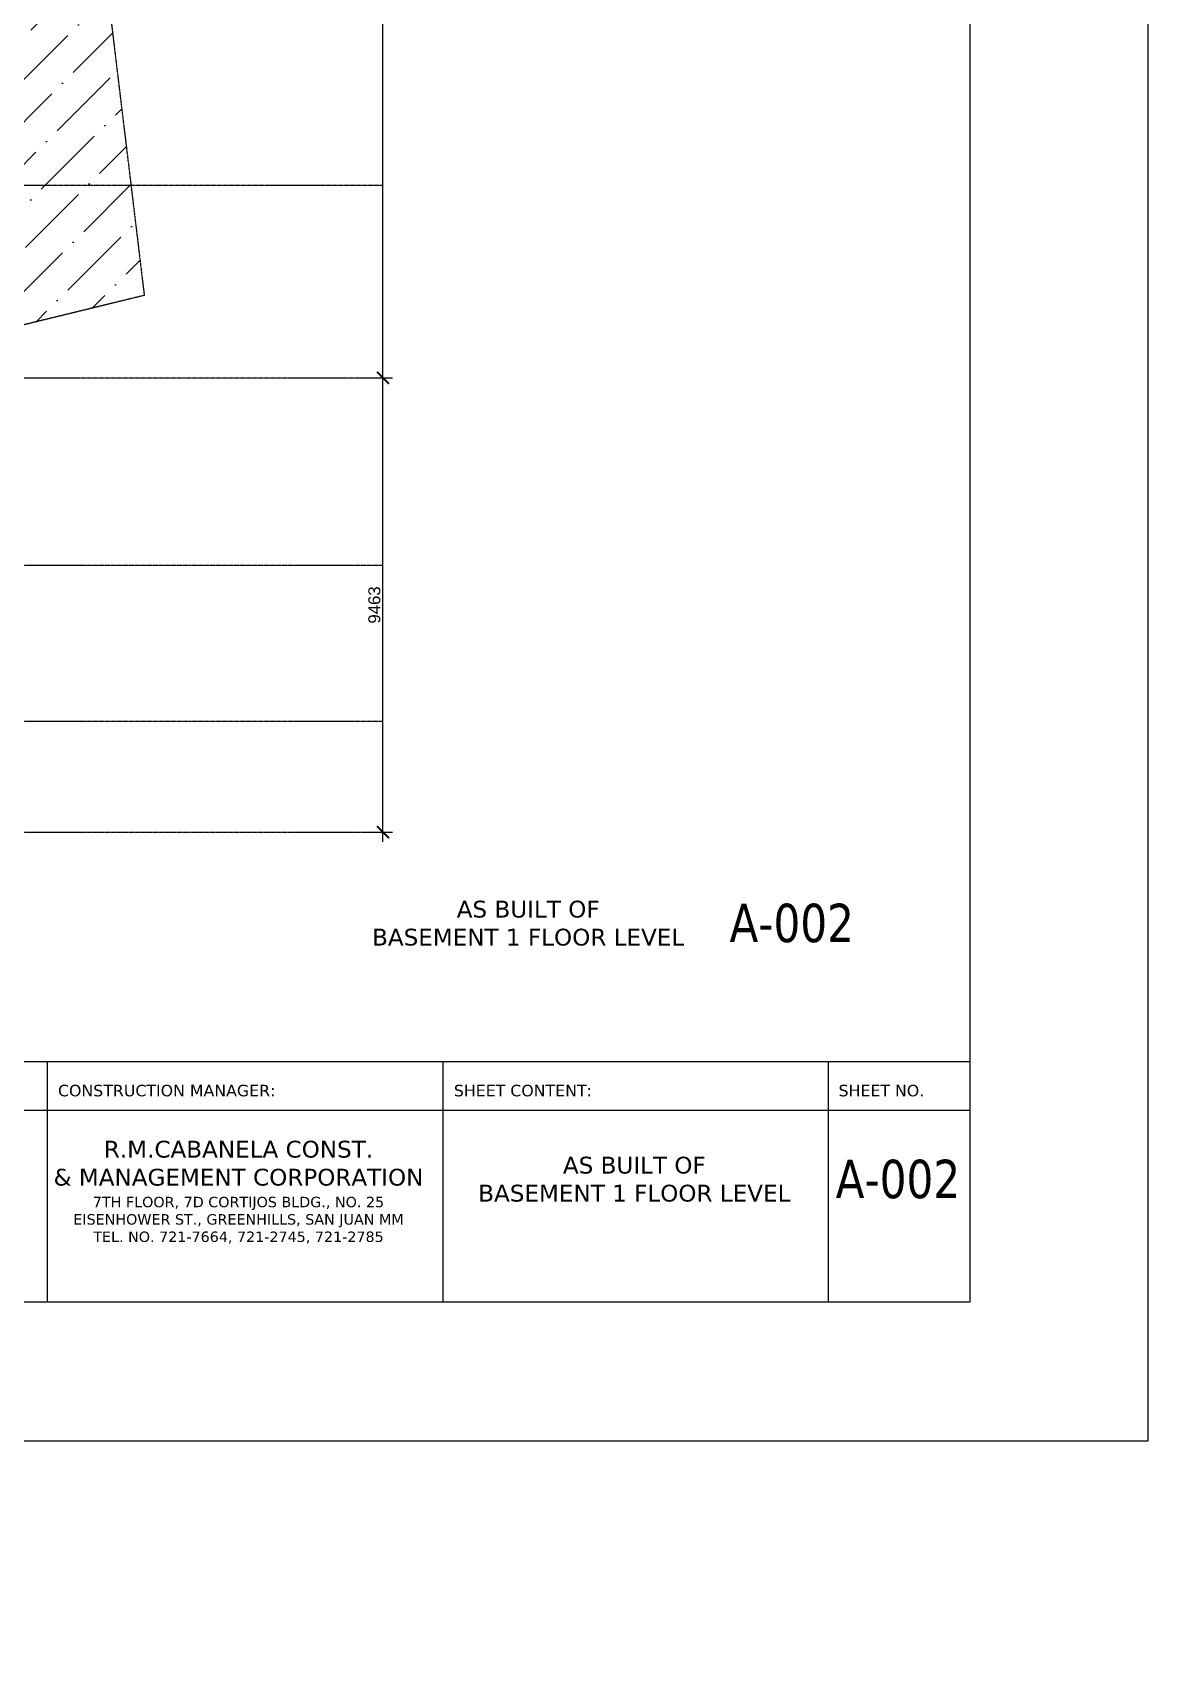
# Model space of a CAD drawing. Header units: inches. Extents: x -189245 to 740841, y -215444 to 469401.
# Drawn here: x 15943 to 39173, y 104283 to 138490 of the extents above; entities that cross this region are included whole.
import ezdxf

# ---------------------------------------------------------------- set-up
doc = ezdxf.new("R2010")
doc.units = ezdxf.units.IN
doc.header["$LTSCALE"] = 10
doc.header["$MEASUREMENT"] = 0
doc.linetypes.add('GRID NORMAL$0$GRID BASEMENT$0$GRID GROUND$0$GRID$0$$0$PHANTOM', pattern=[2.5, 1.25, -0.25, 0.25, -0.25, 0.25, -0.25])
for name, color, linetype in [('3', 252, 'Continuous'), ('a-dim', 8, 'Continuous'), ('A-GRID', 8, 'Continuous'), ('A-HATCH-CMU', 8, 'Continuous'), ('P-FIXT-MISC', 251, 'Continuous')]:
    doc.layers.add(name, color=color, linetype=linetype)
doc.layers.add('Defpoints @ 1', color=7, linetype='Continuous', plot=False)
doc.styles.add('GRID NORMAL$0$GRID BASEMENT$0$GRID GROUND$0$GRID$0$Standard', font='ARIAL.TTF')
doc.styles.add('loudet_font200', font='romans.shx')
doc.dimstyles.new('GRID NORMAL$0$GRID BASEMENT$0$GRID GROUND$0$GRID$0$Standard', dxfattribs={"dimtxt": 250, "dimasz": 0.18, "dimexe": 0.18, "dimexo": 0.0625, "dimgap": 50, "dimtad": 1, "dimdec": 0, "dimzin": 0, "dimdsep": 46, "dimtxsty": 'GRID NORMAL$0$GRID BASEMENT$0$GRID GROUND$0$GRID$0$Standard', "dimcen": 0.09, "dimadec": 0, "dimazin": 0, "dimtfac": 1, "dimtdec": 0, "dimtofl": 0, "dimtmove": 0, "dimatfit": 3, "dimfxl": 1, "dimtolj": 1, "dimtzin": 0, "dimarcsym": 0})
pattern_1 = [(45, (-33710.7, 121641.35), (331.4563, 1215.34), [1562.5, -312.5, 0, -312.5])]

# ---------------------------------------------------------------- blocks, each defined once
blk = doc.blocks.new('GRID NORMAL$0$GRID BASEMENT$0$GRID GROUND$0$GRID$0$_ARCHTICK')
at = {"color": 0, "linetype": 'ByBlock', "ltscale": 20, "const_width": 0.15}
blk.add_lwpolyline([(-0.5, -0.5), (0.5, 0.5)], dxfattribs=at)
blk = doc.blocks.new('*D732')
at = {"layer": 'a-dim', "color": 0, "lineweight": -2, "ltscale": 500}
for p, q in [((23235, 121641), (23235, 131505)), ((22735, 131305), (23435, 131305)), ((22818, 121841), (23435, 121841))]:
    blk.add_line(p, q, dxfattribs=at)
at = {"layer": 'Defpoints', "color": 0, "ltscale": 500}
for p in [(22735, 131305), (23235, 131305), (22818, 121841)]:
    blk.add_point(p, dxfattribs=at)
at = {"layer": 'a-dim', "color": 0, "lineweight": -2, "ltscale": 500, "xscale": 250, "yscale": 250, "zscale": 250}
for p, rotation in [((23235, 131305), 90), ((23235, 121841), 270)]:
    blk.add_blockref('GRID NORMAL$0$GRID BASEMENT$0$GRID GROUND$0$GRID$0$_ARCHTICK', p, dxfattribs=dict(at, rotation=rotation))
at = {"layer": 'a-dim', "color": 3, "ltscale": 500, "insert": (23057, 126573), "char_height": 250, "attachment_point": 5, "rotation": 90, "style": 'GRID NORMAL$0$GRID BASEMENT$0$GRID GROUND$0$GRID$0$Standard'}
blk.add_mtext('\\A1;9463', dxfattribs=at)
blk = doc.blocks.new('*D734')
at = {"layer": 'a-dim', "color": 0, "lineweight": -2, "ltscale": 500}
for p, q in [((22735, 155055), (23435, 155055)), ((23235, 131105), (23235, 155255)), ((22735, 131305), (23435, 131305))]:
    blk.add_line(p, q, dxfattribs=at)
at = {"layer": 'Defpoints', "color": 0, "ltscale": 500}
for p in [(22735, 155055), (23235, 155055), (22735, 131305)]:
    blk.add_point(p, dxfattribs=at)
at = {"layer": 'a-dim', "color": 0, "lineweight": -2, "ltscale": 500, "xscale": 250, "yscale": 250, "zscale": 250}
for p, rotation in [((23235, 155055), 90), ((23235, 131305), 270)]:
    blk.add_blockref('GRID NORMAL$0$GRID BASEMENT$0$GRID GROUND$0$GRID$0$_ARCHTICK', p, dxfattribs=dict(at, rotation=rotation))
at = {"layer": 'a-dim', "color": 3, "ltscale": 500, "insert": (23057, 143180), "char_height": 250, "attachment_point": 5, "rotation": 90, "style": 'GRID NORMAL$0$GRID BASEMENT$0$GRID GROUND$0$GRID$0$Standard'}
blk.add_mtext('\\A1;23750', dxfattribs=at)

msp = doc.modelspace()

# ---------------------------------------------------------------- hatches: boundary and pattern name
at = {"layer": 'A-HATCH-CMU'}
h = msp.add_hatch(dxfattribs=at)
h.set_pattern_fill('ANSI36', color=256, scale=5000, style=0)
h.set_pattern_definition(pattern_1)
h.paths.add_polyline_path([(13764.01965, 162916.88895), (17390.30657, 161880.9048), (16926.32375, 153203.3003), (17289.02822, 141092.11956), (18264.2428, 133020.82124), (13764.01965, 131924.4639), (13764.01965, 143439.17353), (13764.16167, 150653.88301)])
h = msp.add_hatch(dxfattribs=at)
h.set_pattern_fill('ANSI36', color=256, scale=5000, style=0)
h.set_pattern_definition(pattern_1)
h.paths.add_polyline_path([(13764.01965, 162916.88895), (17390.30657, 161880.9048), (16926.32375, 153203.3003), (17289.02822, 141092.11956), (18264.2428, 133020.82124), (13764.01965, 131924.4639), (13764.01965, 143439.17353), (13764.16167, 150653.88301)])

# ---------------------------------------------------------------- linework, layer by layer
at = {"layer": '3', "color": 3, "linetype": 'GRID NORMAL$0$GRID BASEMENT$0$GRID GROUND$0$GRID$0$$0$PHANTOM', "flags": 128}
msp.add_lwpolyline([(17371.35219, 161873.70839), (16907.36937, 153196.10388), (17289.02822, 141092.11956), (18264.2428, 133020.82124), (-36399.54194, 119672.28056), (-37656.67603, 126517.80566), (-38611.74904, 133815.57488), (-39192.1149, 141152.6571), (-39395.69803, 148489.83325), (-39219.51338, 155817.71555), (-38664.92755, 163146.76286), (-37737.27581, 170427.90716), (-36503.49476, 177277.67973), (17390.30657, 161880.9048)], dxfattribs=at)
msp.add_lwpolyline([(17371.35219, 161873.70839), (16907.36937, 153196.10388), (17289.02822, 141092.11956), (18264.2428, 133020.82124), (-36399.54194, 119672.28056), (-37656.67603, 126517.80566), (-38611.74904, 133815.57488), (-39192.1149, 141152.6571), (-39395.69803, 148489.83325), (-39219.51338, 155817.71555), (-38664.92755, 163146.76286), (-37737.27581, 170427.90716), (-36503.49476, 177277.67973), (17390.30657, 161880.9048)], dxfattribs=at)
at = {"layer": 'A-GRID', "linetype": 'GRID NORMAL$0$GRID BASEMENT$0$GRID GROUND$0$GRID$0$$0$PHANTOM'}
msp.add_line((23234.69143, 135313.55423), (-43780.74842, 135303.88317), dxfattribs=at)
for points in [[(-43780.71688, 131303.52018), (23234.69143, 131305.93244)], [(-43780.74842, 127403.88317), (23234.69143, 127403.88317)], [(-43780.74842, 124153.88317), (23234.69143, 124153.88317)], [(-43780.74842, 121841.34986), (23234.7224, 121841.34986)]]:
    msp.add_lwpolyline(points, dxfattribs=at)
at = {"layer": 'Defpoints', "color": 5}
msp.add_line((-59733.94026, 117061.63702), (35466.05974, 117061.63702), dxfattribs=at)
at = {"layer": 'Defpoints'}
for p, q in [((16245.99484, 112061.63702), (16245.99484, 117061.63702)), ((24490.75375, 112061.63702), (24490.75375, 117061.63702)), ((32515.52248, 112061.63702), (32515.52248, 117061.63702)), ((-59733.94026, 116053.10479), (35466.05974, 116053.10479))]:
    msp.add_line(p, q, dxfattribs=at)
at = {"layer": 'Defpoints', "color": 2}
msp.add_lwpolyline([(-65826.94026, 109161.63702), (39173.05974, 109161.63702), (39173.05974, 183411.63702), (-65826.94026, 183411.63702)], close=True, dxfattribs=at)
at = {"layer": 'Defpoints', "color": 5}
msp.add_lwpolyline([(-59733.94026, 112061.63702), (35466.05974, 112061.63702), (35466.05974, 180511.63702), (-59733.94026, 180511.63702)], close=True, dxfattribs=at)

# ---------------------------------------------------------------- texts
at = {"layer": 'Defpoints', "linetype": 'Continuous', "char_height": 239.5008, "width": 6754.4897056, "attachment_point": 1, "style": 'loudet_font200'}
for s, insert in [('{\\fVerdana|b0|i0|c0|p34;CONSTRUCTION MANAGER:}', (16467.21167, 116578.75619)), ('{\\fVerdana|b0|i0|c0|p34;SHEET CONTENT:}', (24711.97058, 116578.75619)), ('{\\fVerdana|b0|i0|c0|p34;SHEET NO.}', (32724.85757, 116578.75619))]:
    msp.add_mtext(s, dxfattribs=dict(at, insert=insert))
at = {"layer": 'Defpoints @ 1', "linetype": 'Continuous', "attachment_point": 5, "style": 'loudet_font200'}
for s, insert, char_height in [('{\\fVerdana|b0|i0|c0|p34;AS BUILT OF\\PBASEMENT 1 FLOOR LEVEL}', (26259.6754, 119942.92965), 350), ('{\\fVerdana|b0|i0|c0|p34;\\W0.8;A-002}', (31749.14947, 119942.92965), 800), ('{\\fVerdana|b0|i0|c0|p34;R.M.CABANELA CONST. \\P& MANAGEMENT CORPORATION\\P\\H0.62x;7TH FLOOR, 7D CORTIJOS BLDG., NO. 25\\PEISENHOWER ST., GREENHILLS, SAN JUAN MM\\PTEL. NO. 721-7664, 721-2745, 721-2785 }', (20226.31855, 114342.01549), 350), ('{\\fVerdana|b0|i0|c0|p34;AS BUILT OF\\PBASEMENT 1 FLOOR LEVEL}', (28471.07746, 114610.30474), 350), ('{\\fVerdana|b0|i0|c0|p34;\\W0.8;A-002}', (33960.55153, 114610.30474), 800)]:
    msp.add_mtext(s, dxfattribs=dict(at, insert=insert, char_height=char_height))
at = {"layer": 'P-FIXT-MISC', "insert": (28703.57396, 104282.73586), "char_height": 0.18, "width": 8.8434209, "attachment_point": 1, "style": 'GRID NORMAL$0$GRID BASEMENT$0$GRID GROUND$0$GRID$0$Standard'}
msp.add_mtext('C:\\\\Documents and Settings\\\\eog_fragile\\\\Desktop\\\\UPDATED AS OF MARCH', dxfattribs=at)

# ---------------------------------------------------------------- dimensions: what is measured, and where the dimension line sits
at = {"layer": 'a-dim', "ltscale": 500}
for base, p1, p2, picture, middle in [((23234.75393, 155054.88317), (22734.69143, 131304.52018), (22734.75393, 155054.88317), '*D734', (23057.02541, 143179.70167)), ((23234.69143, 131304.52018), (22818.43021, 121841.34986), (22734.69143, 131304.52018), '*D732', (23056.96291, 126572.93502))]:
    dim = msp.add_linear_dim(base=base, p1=p1, p2=p2, angle=270, dimstyle='GRID NORMAL$0$GRID BASEMENT$0$GRID GROUND$0$GRID$0$Standard', override={"dimasz": 250, "dimexe": 200, "dimblk1": 'GRID NORMAL$0$GRID BASEMENT$0$GRID GROUND$0$GRID$0$_ARCHTICK', "dimblk2": 'GRID NORMAL$0$GRID BASEMENT$0$GRID GROUND$0$GRID$0$_ARCHTICK', "dimsah": 1, "dimdle": 200, "dimclrt": 3}, dxfattribs=at)
    dim.commit()
    dim.dimension.update_dxf_attribs({"geometry": picture, "text_midpoint": middle})

doc.saveas('drawing.dxf')
